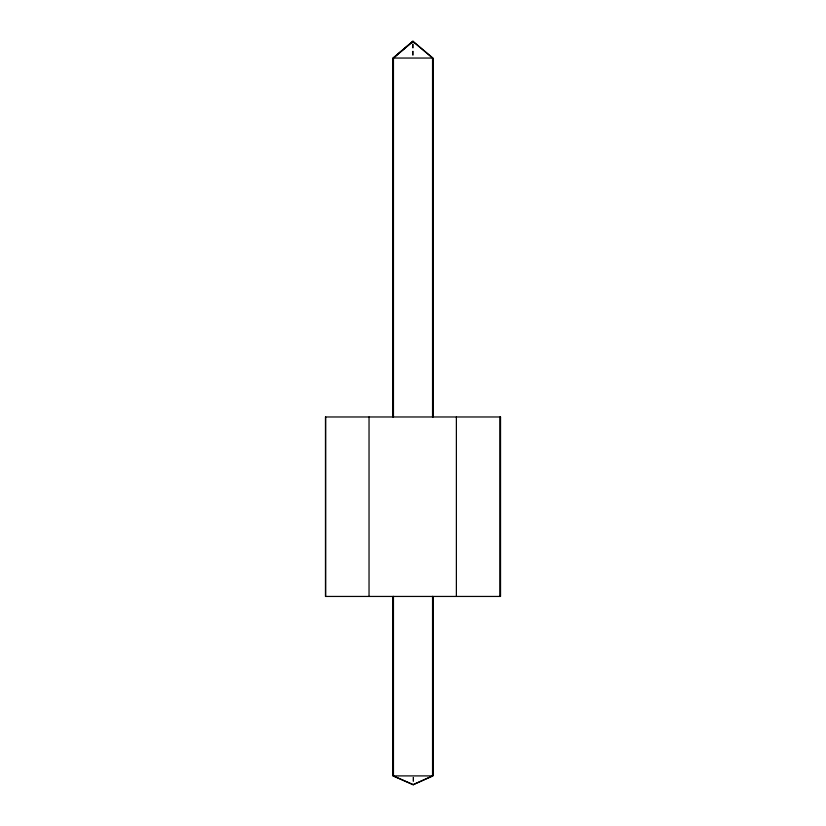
<?xml version="1.0" encoding="UTF-8"?>
<svg xmlns="http://www.w3.org/2000/svg" width="826" height="826" viewBox="0 0 826 826"><rect width="100%" height="100%" fill="white"/><g stroke="black" fill="none" stroke-linecap="round" stroke-linejoin="round"><path stroke-width="0.62" stroke-dasharray="4.13 3.1" d="M413.423 777.163L413.423 782.191M413.145 43.881L413.145 56.757M413.227 777.163L413.227 782.191M412.948 43.881L412.948 56.757M413.031 777.163L413.031 782.191M412.752 43.881L412.752 56.757"/><path stroke-width="1.24" d="M393.062 416.975L393.062 58.047L412.752 41.3L432.545 58.047L432.545 416.975M413.145 41.3L393.455 58.047L393.455 416.975M432.545 596.444L432.545 775.903L413.031 784.7L393.062 775.903L393.062 596.444M413.227 784.7L432.938 775.903L432.938 596.444M393.062 58.047L432.545 58.047M393.062 775.903L432.545 775.903M413.423 784.7L393.259 775.903L393.259 596.444M500.339 416.975L500.339 596.444M500.143 416.975L500.143 596.444M456.375 416.975L456.375 596.444M432.938 416.975L432.938 58.047L412.948 41.3L393.259 58.047L393.259 416.975M432.741 58.047L432.741 416.975M432.741 596.444L432.741 775.903M393.455 596.444L393.455 775.903M369.036 416.975L369.036 596.444M325.661 416.975L325.661 596.444M500.535 416.975L325.465 416.975L325.465 596.444L500.535 596.444L500.535 416.975"/></g></svg>
